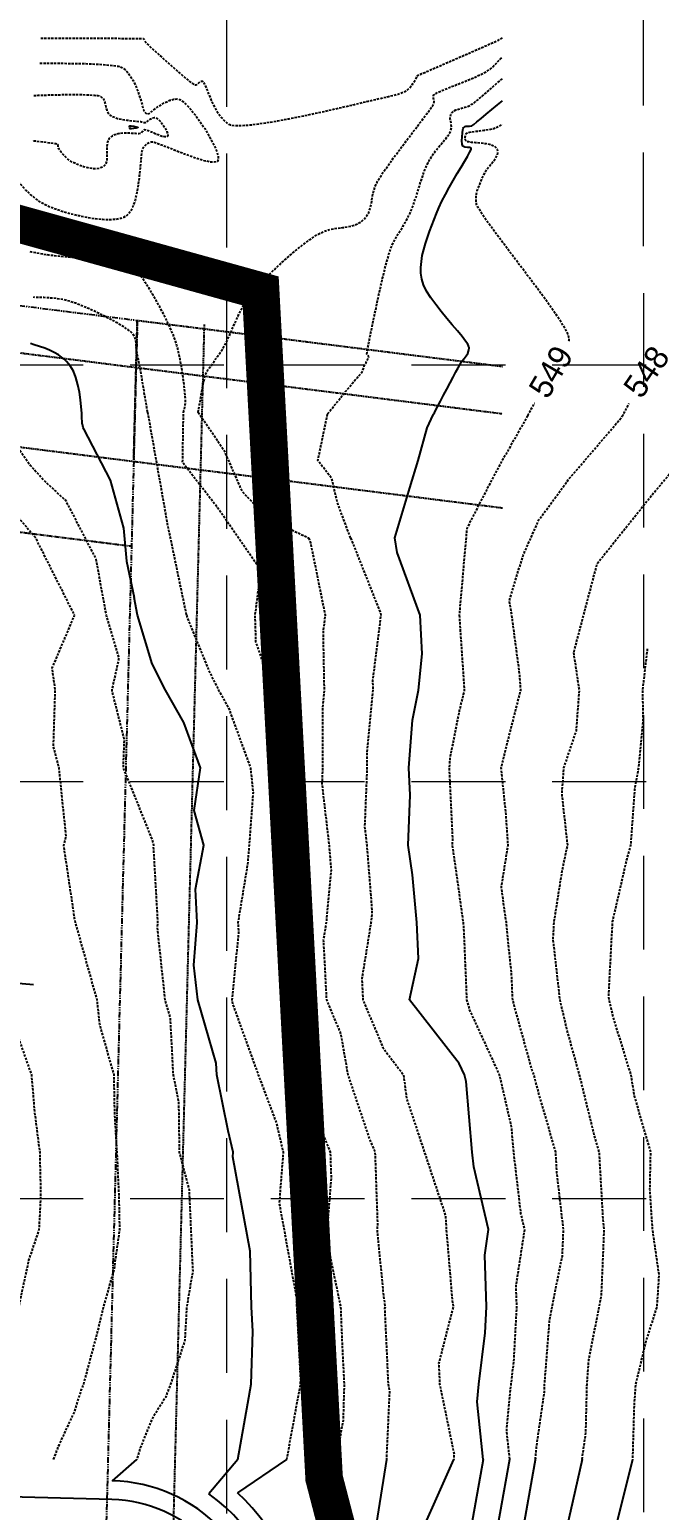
# Model space of a CAD drawing. Header units: inches. Extents: x 8135 to 11700, y -938 to 4760.
# Drawn here: x 11387.3 to 11521.6, y 3800.5 to 4116.3 of the extents above; entities that cross this region are included whole.
import ezdxf

# ---------------------------------------------------------------- set-up
doc = ezdxf.new("R2010")
doc.units = ezdxf.units.IN
doc.header["$MEASUREMENT"] = 0
for name, pattern in [('DASHED', [0.75, 0.5, -0.25]), ('HIDDEN', [0.375, 0.25, -0.125]), ('HIDDEN2', [0.1875, 0.125, -0.0625]), ('PHANTOM', [2.5, 1.25, -0.25, 0.25, -0.25, 0.25, -0.25])]:
    doc.linetypes.add(name, pattern=pattern)
for name, color, linetype in [('EC', 35, 'DASHED'), ('ESMT', 7, 'HIDDEN'), ('ESMT 1994-35828', 7, 'HIDDEN'), ('ESMT 2004-40023', 7, 'HIDDEN'), ('GRID', 254, 'HIDDEN'), ('LIMITS OF DISTURBANCE', 1, 'HIDDEN'), ('PH1-BNDY', 1, 'PHANTOM'), ('PH1-U.E.', 7, 'HIDDEN2'), ('PROP-CONT-H', 6, 'Continuous'), ('PROP-CONT-L', 7, 'Continuous')]:
    doc.layers.add(name, color=color, linetype=linetype)
doc.styles.add('Style-ENGINEERING', font='ENGINEERING.shx')

msp = doc.modelspace()

# ---------------------------------------------------------------- linework, layer by layer
at = {"layer": 'EC', "color": 35, "flags": 128}
for points in [[(11389.7, 4114.51), (11390.33, 4114.51), (11395.34, 4114.49), (11399.86, 4114.48), (11403.79, 4114.46), (11407.03, 4114.45), (11409.47, 4114.43), (11410.8, 4114.41), (11411.38, 4114.4), (11411.57, 4114.39), (11411.6, 4114.39), (11411.64, 4114.36), (11411.71, 4114.28), (11411.77, 4114.16), (11411.82, 4113.96), (11411.94, 4113.7), (11412.22, 4113.43), (11412.88, 4112.82), (11413.84, 4111.93), (11415.03, 4110.86), (11416.35, 4109.67), (11417.72, 4108.45), (11419.07, 4107.27), (11420.3, 4106.21), (11421.34, 4105.35), (11421.97, 4104.86), (11422.31, 4104.63), (11422.45, 4104.55), (11422.5, 4104.54), (11422.58, 4104.53), (11422.74, 4104.55), (11422.96, 4104.64), (11423.23, 4104.83), (11423.55, 4105.1), (11423.8, 4105.28), (11424, 4105.35), (11424.14, 4105.35), (11424.21, 4105.34), (11424.25, 4105.32), (11424.33, 4105.23), (11424.48, 4104.98), (11424.72, 4104.45), (11425.09, 4103.54), (11425.54, 4102.43), (11426.07, 4101.2), (11426.69, 4099.93), (11427.38, 4098.7), (11428.17, 4097.6), (11428.85, 4096.86), (11429.41, 4096.41), (11429.79, 4096.17), (11429.99, 4096.08), (11430.13, 4096.02), (11430.45, 4095.94), (11431.07, 4095.86), (11432.12, 4095.84), (11433.74, 4095.93), (11435.67, 4096.15), (11437.83, 4096.46), (11440.17, 4096.85), (11442.63, 4097.31), (11445.16, 4097.81), (11447.68, 4098.34), (11450.14, 4098.88), (11452.48, 4099.41), (11454.65, 4099.91), (11456.58, 4100.36), (11458.21, 4100.75), (11459.48, 4101.05), (11460.34, 4101.25), (11461.58, 4101.53), (11462.76, 4101.8), (11463.88, 4102.06), (11464.9, 4102.31), (11465.82, 4102.57), (11466.63, 4102.84), (11467.3, 4103.12), (11467.83, 4103.42), (11468.39, 4103.91), (11468.88, 4104.51), (11469.28, 4105.11), (11469.59, 4105.66), (11469.79, 4106.05), (11469.86, 4106.22), (11469.86, 4106.34), (11469.87, 4106.44), (11470.17, 4106.58), (11470.97, 4106.93), (11472.21, 4107.47), (11473.77, 4108.15), (11475.57, 4108.93), (11477.53, 4109.78), (11479.54, 4110.66), (11481.52, 4111.52), (11483.38, 4112.34), (11485.02, 4113.06), (11486.36, 4113.66), (11487.3, 4114.09), (11487.76, 4114.31), (11488.15, 4114.59)], [(11389.51, 4109.13), (11390.79, 4109.14), (11393.84, 4109.14), (11396.69, 4109.1), (11399.3, 4109.05), (11401.62, 4108.95), (11403.6, 4108.83), (11405.19, 4108.66), (11406.17, 4108.5), (11406.7, 4108.36), (11406.96, 4108.26), (11407.06, 4108.21), (11407.24, 4108.08), (11407.6, 4107.81), (11408.1, 4107.32), (11408.71, 4106.54), (11409.38, 4105.43), (11409.96, 4104.23), (11410.44, 4103), (11410.84, 4101.83), (11411.17, 4100.76), (11411.41, 4099.89), (11411.59, 4099.27), (11411.7, 4098.98), (11411.88, 4098.73), (11412.05, 4098.53), (11412.23, 4098.38), (11412.47, 4098.31), (11412.78, 4098.45), (11413.35, 4098.87), (11414.15, 4099.46), (11415.1, 4100.12), (11416.14, 4100.74), (11417.21, 4101.24), (11418.06, 4101.48), (11418.66, 4101.53), (11419.03, 4101.49), (11419.21, 4101.44), (11419.34, 4101.4), (11419.6, 4101.26), (11420.05, 4100.95), (11420.73, 4100.33), (11421.67, 4099.31), (11422.66, 4098.07), (11423.68, 4096.68), (11424.66, 4095.19), (11425.57, 4093.69), (11426.36, 4092.24), (11426.99, 4090.91), (11427.41, 4089.76), (11427.56, 4089.02), (11427.55, 4088.59), (11427.49, 4088.37), (11427.43, 4088.28), (11427.36, 4088.2), (11427.15, 4088.09), (11426.69, 4088.01), (11425.85, 4088.07), (11424.5, 4088.36), (11422.91, 4088.84), (11421.18, 4089.44), (11419.41, 4090.11), (11417.7, 4090.79), (11416.14, 4091.4), (11414.82, 4091.91), (11413.86, 4092.23), (11413.34, 4092.32), (11412.82, 4092.18), (11412.4, 4091.97), (11412.04, 4091.68), (11411.71, 4091.31), (11411.38, 4090.84), (11411.24, 4090.36), (11411.12, 4089.46), (11411.01, 4088.21), (11410.87, 4086.71), (11410.71, 4085.04), (11410.48, 4083.3), (11410.18, 4081.57), (11409.8, 4079.94), (11409.3, 4078.5), (11408.81, 4077.55), (11408.38, 4076.97), (11408.06, 4076.67), (11407.89, 4076.54), (11407.73, 4076.44), (11407.37, 4076.26), (11406.75, 4076.04), (11405.79, 4075.85), (11404.42, 4075.75), (11402.89, 4075.79), (11401.26, 4075.95), (11399.56, 4076.22), (11397.86, 4076.57), (11396.18, 4076.98), (11394.59, 4077.43), (11393.13, 4077.92), (11391.84, 4078.4), (11390.77, 4078.88), (11389.65, 4079.51), (11388.56, 4080.29), (11387.52, 4081.17), (11386.55, 4082.1), (11385.65, 4083.05), (11384.85, 4083.97), (11384.16, 4084.82), (11384, 4085.03)], [(11423.26, 4034.65), (11423.28, 4034.77), (11423.33, 4035.06), (11423.42, 4035.54), (11423.55, 4036.29), (11423.74, 4037.34), (11423.93, 4038.45), (11424.13, 4039.57), (11424.34, 4040.63), (11424.53, 4041.57), (11424.71, 4042.33), (11424.87, 4042.83), (11425.13, 4043.39), (11425.4, 4043.81), (11425.67, 4044.17), (11425.99, 4044.57), (11426.35, 4045.08), (11426.65, 4045.52), (11426.98, 4046), (11427.33, 4046.51), (11427.72, 4047.08), (11428.13, 4047.7), (11428.57, 4048.39), (11429.02, 4049.15), (11429.37, 4049.81), (11429.76, 4050.65), (11430.19, 4051.65), (11430.66, 4052.75), (11431.19, 4053.95), (11431.76, 4055.19), (11432.39, 4056.46), (11433.08, 4057.71), (11433.83, 4058.93), (11434.64, 4060.06), (11435.38, 4060.95), (11436.26, 4061.94), (11437.28, 4063.01), (11438.4, 4064.12), (11439.59, 4065.26), (11440.83, 4066.41), (11442.11, 4067.55), (11443.38, 4068.64), (11444.63, 4069.67), (11445.83, 4070.61), (11446.96, 4071.45), (11447.98, 4072.16), (11448.88, 4072.72), (11449.96, 4073.23), (11451.03, 4073.59), (11452.09, 4073.83), (11453.12, 4073.99), (11454.12, 4074.11), (11455.09, 4074.25), (11456.02, 4074.44), (11456.9, 4074.72), (11457.73, 4075.15), (11458.5, 4075.75), (11459.19, 4076.54), (11459.66, 4077.33), (11459.96, 4078.15), (11460.15, 4078.98), (11460.28, 4079.85), (11460.42, 4080.76), (11460.62, 4081.72), (11460.93, 4082.73), (11461.41, 4083.8), (11461.96, 4084.72), (11462.75, 4085.92), (11463.74, 4087.32), (11464.87, 4088.88), (11466.1, 4090.54), (11467.37, 4092.24), (11468.65, 4093.92), (11469.87, 4095.53), (11471, 4097.01), (11471.97, 4098.3), (11472.75, 4099.34), (11473.27, 4100.09), (11473.5, 4100.47), (11473.58, 4100.92), (11473.53, 4101.34), (11473.45, 4101.72), (11473.43, 4102.02), (11473.47, 4102.24), (11473.54, 4102.38), (11473.58, 4102.46), (11473.62, 4102.5), (11473.74, 4102.59), (11474.05, 4102.77), (11474.67, 4103.06), (11475.71, 4103.51), (11476.97, 4104.02), (11478.38, 4104.58), (11479.85, 4105.17), (11481.3, 4105.76), (11482.64, 4106.33), (11483.8, 4106.87), (11484.7, 4107.35), (11485.52, 4107.9), (11486.17, 4108.46), (11486.72, 4109.01), (11487.21, 4109.55), (11487.71, 4110.06), (11488.15, 4110.43)], [(11450.86, 4034.38), (11450.96, 4034.49), (11451.17, 4034.75), (11451.54, 4035.21), (11452.12, 4035.93), (11452.95, 4036.95), (11453.83, 4038.04), (11454.71, 4039.12), (11455.53, 4040.13), (11456.24, 4041), (11456.77, 4041.65), (11457.06, 4042.01), (11457.4, 4042.38), (11457.7, 4042.68), (11457.96, 4042.96), (11458.19, 4043.29), (11458.38, 4043.66), (11458.51, 4044.01), (11458.6, 4044.31), (11458.67, 4044.53), (11458.75, 4044.71), (11458.82, 4044.86), (11458.9, 4045.04), (11459.05, 4045.34), (11459.28, 4045.77), (11459.49, 4046.17), (11459.6, 4046.36), (11459.65, 4046.44), (11459.68, 4046.52), (11459.58, 4046.63), (11459.38, 4046.86), (11459.24, 4047.16), (11459.28, 4047.48), (11459.42, 4048.28), (11459.65, 4049.48), (11459.95, 4051.02), (11460.32, 4052.81), (11460.73, 4054.8), (11461.18, 4056.91), (11461.64, 4059.08), (11462.12, 4061.22), (11462.6, 4063.28), (11463.05, 4065.18), (11463.48, 4066.85), (11463.87, 4068.22), (11464.19, 4069.23), (11464.65, 4070.36), (11465.1, 4071.32), (11465.55, 4072.14), (11466, 4072.89), (11466.46, 4073.6), (11466.93, 4074.34), (11467.42, 4075.15), (11467.92, 4076.09), (11468.45, 4077.2), (11468.91, 4078.32), (11469.33, 4079.45), (11469.71, 4080.61), (11470.08, 4081.76), (11470.43, 4082.91), (11470.78, 4084.05), (11471.15, 4085.15), (11471.54, 4086.23), (11471.96, 4087.25), (11472.43, 4088.22), (11473.01, 4089.21), (11473.63, 4090.12), (11474.27, 4090.95), (11474.9, 4091.71), (11475.51, 4092.41), (11476.05, 4093.05), (11476.53, 4093.65), (11476.9, 4094.2), (11477.14, 4094.72), (11477.28, 4095.44), (11477.24, 4096.1), (11477.12, 4096.72), (11477.02, 4097.31), (11477.03, 4097.78), (11477.11, 4098.12), (11477.22, 4098.35), (11477.3, 4098.47), (11477.37, 4098.57), (11477.52, 4098.74), (11477.79, 4098.95), (11478.19, 4099.17), (11478.78, 4099.38), (11479.43, 4099.55), (11480.14, 4099.74), (11480.88, 4100), (11481.64, 4100.38), (11482.26, 4100.81), (11483.01, 4101.42), (11483.87, 4102.16), (11484.8, 4102.98), (11485.78, 4103.85), (11486.76, 4104.7), (11487.73, 4105.5), (11488.15, 4105.82)], [(11388.19, 4102.27), (11389.13, 4102.3), (11391.11, 4102.37), (11393.09, 4102.42), (11395.01, 4102.46), (11396.82, 4102.47), (11398.47, 4102.46), (11399.92, 4102.41), (11401.11, 4102.33), (11401.85, 4102.23), (11402.25, 4102.14), (11402.45, 4102.06), (11402.52, 4102.02), (11402.64, 4101.94), (11402.85, 4101.77), (11403.08, 4101.48), (11403.3, 4101.04), (11403.47, 4100.43), (11403.6, 4099.79), (11403.76, 4099.15), (11404.04, 4098.56), (11404.52, 4098.05), (11405.19, 4097.68), (11406.07, 4097.39), (11407.09, 4097.17), (11408.14, 4097), (11409.15, 4096.88), (11410.02, 4096.8), (11410.67, 4096.74), (11411.01, 4096.7), (11411.08, 4096.68), (11411.22, 4096.64), (11411.39, 4096.57), (11411.6, 4096.5), (11411.93, 4096.48), (11412.24, 4096.63), (11412.67, 4096.94), (11413.18, 4097.29), (11413.6, 4097.5), (11413.92, 4097.57), (11414.12, 4097.57), (11414.22, 4097.55), (11414.29, 4097.52), (11414.46, 4097.43), (11414.74, 4097.2), (11415.16, 4096.78), (11415.71, 4096.1), (11416.21, 4095.35), (11416.6, 4094.61), (11416.77, 4094.1), (11416.79, 4093.78), (11416.75, 4093.62), (11416.72, 4093.55), (11416.66, 4093.5), (11416.51, 4093.43), (11416.18, 4093.42), (11415.61, 4093.54), (11414.74, 4093.84), (11413.81, 4094.22), (11412.95, 4094.59), (11412.26, 4094.86), (11411.86, 4094.94), (11411.58, 4094.8), (11411.38, 4094.58), (11411.18, 4094.33), (11410.89, 4094.13), (11410.54, 4094.1), (11409.93, 4094.13), (11409.12, 4094.19), (11408.19, 4094.23), (11407.19, 4094.21), (11406.21, 4094.09), (11405.48, 4093.88), (11404.98, 4093.65), (11404.69, 4093.45), (11404.55, 4093.34), (11404.43, 4093.22), (11404.22, 4092.96), (11403.99, 4092.52), (11403.83, 4091.88), (11403.77, 4091), (11403.8, 4090.09), (11403.82, 4089.19), (11403.76, 4088.37), (11403.59, 4087.78), (11403.37, 4087.41), (11403.16, 4087.2), (11403.03, 4087.11), (11402.9, 4087.02), (11402.62, 4086.88), (11402.16, 4086.73), (11401.5, 4086.63), (11400.62, 4086.66), (11399.72, 4086.81), (11398.82, 4087.06), (11397.97, 4087.36), (11397.19, 4087.68), (11396.53, 4087.99), (11395.78, 4088.45), (11395.11, 4089.01), (11394.53, 4089.6), (11394.07, 4090.16), (11393.74, 4090.62), (11393.55, 4090.91), (11393.44, 4091.27), (11393.41, 4091.59), (11393.26, 4091.87), (11392.88, 4091.94), (11391.86, 4092.08), (11390.29, 4092.29), (11388.24, 4092.54), (11387.86, 4092.59)], [(11502.32, 4049.85), (11502.34, 4050.02), (11502.34, 4050.41), (11502.33, 4050.62), (11502.32, 4050.73), (11502.24, 4051.02), (11502.02, 4051.56), (11501.54, 4052.47), (11500.68, 4053.89), (11499.56, 4055.58), (11498.23, 4057.48), (11496.73, 4059.54), (11495.12, 4061.72), (11493.44, 4063.97), (11491.74, 4066.23), (11490.05, 4068.46), (11488.43, 4070.61), (11486.92, 4072.63), (11485.57, 4074.47), (11484.41, 4076.09), (11483.51, 4077.42), (11482.91, 4078.42), (11482.64, 4079.05), (11482.52, 4079.89), (11482.52, 4080.64), (11482.61, 4081.31), (11482.78, 4081.96), (11483.01, 4082.61), (11483.3, 4083.3), (11483.62, 4084.06), (11483.96, 4084.93), (11484.39, 4085.83), (11484.94, 4086.66), (11485.54, 4087.43), (11486.14, 4088.16), (11486.65, 4088.85), (11487.02, 4089.51), (11487.17, 4090.02), (11487.18, 4090.4), (11487.12, 4090.65), (11487.07, 4090.77), (11487.01, 4090.89), (11486.83, 4091.11), (11486.45, 4091.39), (11485.78, 4091.68), (11484.74, 4091.93), (11483.61, 4092.09), (11482.49, 4092.19), (11481.51, 4092.27), (11480.9, 4092.35), (11480.59, 4092.42), (11480.46, 4092.48), (11480.42, 4092.51), (11480.37, 4092.59), (11480.29, 4092.75), (11480.21, 4093.01), (11480.18, 4093.38), (11480.27, 4093.83), (11480.5, 4094.23), (11480.82, 4094.38), (11481.42, 4094.5), (11482.25, 4094.61), (11483.22, 4094.72), (11484.27, 4094.86), (11485.32, 4095.03), (11486.29, 4095.25), (11487.12, 4095.55), (11487.93, 4095.99), (11488.15, 4096.15)], [(11420.13, 4034.68), (11420.15, 4034.74), (11420.18, 4034.86), (11420.23, 4035.07), (11420.32, 4035.38), (11420.43, 4035.81), (11420.52, 4036.31), (11420.57, 4036.87), (11420.55, 4037.29), (11420.5, 4038.02), (11420.42, 4038.99), (11420.3, 4040.17), (11420.14, 4041.51), (11419.94, 4042.96), (11419.7, 4044.48), (11419.41, 4046.01), (11419.09, 4047.52), (11418.72, 4048.96), (11418.3, 4050.28), (11417.84, 4051.5), (11417.26, 4052.83), (11416.59, 4054.24), (11415.86, 4055.69), (11415.08, 4057.16), (11414.29, 4058.59), (11413.49, 4059.96), (11412.72, 4061.23), (11411.99, 4062.37), (11411.33, 4063.33), (11410.76, 4064.09), (11410.31, 4064.6), (11409.68, 4065.17), (11409.11, 4065.6), (11408.55, 4065.94), (11407.97, 4066.21), (11407.34, 4066.44), (11406.62, 4066.67), (11405.79, 4066.93), (11405.1, 4067.07), (11404.05, 4067.19), (11402.69, 4067.3), (11401.1, 4067.41), (11399.31, 4067.52), (11397.39, 4067.64), (11395.39, 4067.8), (11393.38, 4067.98), (11391.4, 4068.22), (11389.52, 4068.5), (11387.78, 4068.85), (11387.35, 4068.96)], [(11412.46, 4034.75), (11412.44, 4034.9), (11412.38, 4035.22), (11412.29, 4035.77), (11412.15, 4036.64), (11411.94, 4037.86), (11411.73, 4039.16), (11411.51, 4040.48), (11411.3, 4041.73), (11411.11, 4042.85), (11410.95, 4043.76), (11410.84, 4044.39), (11410.72, 4045), (11410.62, 4045.5), (11410.52, 4045.94), (11410.42, 4046.38), (11410.32, 4046.88), (11410.19, 4047.49), (11410.09, 4048.17), (11410.06, 4048.83), (11410.03, 4049.48), (11409.95, 4050.13), (11409.74, 4050.77), (11409.37, 4051.41), (11408.99, 4051.78), (11408.37, 4052.26), (11407.53, 4052.82), (11406.51, 4053.44), (11405.34, 4054.11), (11404.06, 4054.8), (11402.7, 4055.49), (11401.29, 4056.18), (11399.87, 4056.83), (11398.46, 4057.42), (11397.1, 4057.95), (11395.82, 4058.39), (11394.56, 4058.71), (11393.22, 4058.93), (11391.82, 4059.07), (11390.38, 4059.15), (11388.92, 4059.2), (11388.17, 4059.22)], [(11493.53, 4033.97), (11493.6, 4034.08), (11493.73, 4034.34), (11493.95, 4034.75), (11494.27, 4035.37), (11494.73, 4036.23), (11494.95, 4036.65)], [(11513.67, 4033.77), (11513.74, 4033.89), (11513.87, 4034.14), (11514.08, 4034.53), (11514.37, 4035.1), (11514.78, 4035.86), (11515.15, 4036.57)], [(11412.46, 4034.75), (11416.68, 4010.9), (11420.74, 3991.41)], [(11423.27, 4034.71), (11428.67, 4026.78), (11432.56, 4017.91), (11438.01, 4012.15), (11446.8, 4007.91)], [(11493.53, 4033.97), (11486.91, 4022.33), (11480.54, 4009.95), (11478.92, 3991.41)], [(11533.81, 4033.58), (11519.64, 4016.55), (11508.23, 4002.25), (11503.33, 3983.63)], [(11384.81, 4027.21), (11387.54, 4023.34), (11390.66, 4019.92), (11395.02, 4015.87), (11401.44, 4003.4)], [(11370.91, 4022.52), (11376.95, 4018.36), (11380.38, 4015.87), (11385.05, 4012.14), (11388.61, 4007.91)]]:
    msp.add_lwpolyline(points, dxfattribs=at)
at = {"layer": 'EC', "color": 35, "linetype": 'Continuous', "flags": 128}
for points in [[(11473.39, 4034.16), (11473.46, 4034.29), (11473.62, 4034.58), (11473.89, 4035.1), (11474.31, 4035.9), (11474.93, 4037.06), (11475.6, 4038.33), (11476.3, 4039.65), (11476.99, 4040.96), (11477.64, 4042.2), (11478.22, 4043.3), (11478.7, 4044.2), (11479.04, 4044.85), (11479.5, 4045.59), (11479.96, 4046.19), (11480.39, 4046.73), (11480.73, 4047.26), (11480.92, 4047.73), (11481, 4048.12), (11481.01, 4048.41), (11481.01, 4048.57), (11481, 4048.65), (11480.93, 4048.86), (11480.73, 4049.24), (11480.29, 4049.88), (11479.52, 4050.87), (11478.55, 4052.04), (11477.45, 4053.34), (11476.27, 4054.73), (11475.07, 4056.19), (11473.92, 4057.68), (11472.87, 4059.14), (11471.98, 4060.56), (11471.32, 4061.9), (11470.94, 4063.11), (11470.77, 4064.35), (11470.75, 4065.6), (11470.85, 4066.86), (11471.05, 4068.13), (11471.35, 4069.4), (11471.72, 4070.67), (11472.14, 4071.95), (11472.61, 4073.24), (11473.09, 4074.52), (11473.59, 4075.8), (11474.08, 4077.08), (11474.59, 4078.33), (11475.24, 4079.7), (11476, 4081.16), (11476.81, 4082.66), (11477.66, 4084.16), (11478.51, 4085.61), (11479.31, 4086.97), (11480.04, 4088.21), (11480.66, 4089.26), (11481.13, 4090.11), (11481.37, 4090.59), (11481.47, 4090.84), (11481.49, 4090.94), (11481.49, 4090.97), (11481.45, 4091.03), (11481.33, 4091.12), (11481.09, 4091.18), (11480.67, 4091.18), (11480.13, 4091.21), (11479.72, 4091.43), (11479.58, 4091.87), (11479.51, 4092.6), (11479.52, 4093.46), (11479.59, 4094.32), (11479.69, 4094.91), (11479.78, 4095.25), (11479.86, 4095.41), (11479.9, 4095.47), (11479.96, 4095.53), (11480.09, 4095.62), (11480.32, 4095.69), (11480.66, 4095.7), (11481.13, 4095.69), (11481.64, 4095.82), (11482.03, 4096.08), (11482.71, 4096.62), (11483.63, 4097.38), (11484.7, 4098.29), (11485.87, 4099.27), (11487.06, 4100.26), (11488.15, 4101.13)], [(11398.81, 4031.1), (11398.8, 4031.14), (11398.78, 4031.26), (11398.73, 4031.47), (11398.66, 4031.79), (11398.59, 4032.15), (11398.55, 4032.31), (11398.54, 4032.4), (11398.52, 4032.48), (11398.51, 4032.75), (11398.49, 4033.45), (11398.43, 4034.51), (11398.33, 4035.84), (11398.17, 4037.36), (11397.93, 4038.97), (11397.61, 4040.59), (11397.18, 4042.13), (11396.65, 4043.5), (11395.98, 4044.63), (11395.21, 4045.52), (11394.39, 4046.28), (11393.51, 4046.93), (11392.57, 4047.48), (11391.58, 4047.95), (11390.54, 4048.36), (11389.45, 4048.74), (11388.3, 4049.1), (11387.51, 4049.34)], [(11398.8, 4031.14), (11404.53, 4020.24), (11407.33, 4009.97), (11407.96, 4002.96), (11409.65, 3995.19)]]:
    msp.add_lwpolyline(points, dxfattribs=at)
msp.add_lwpolyline([(11410.27, 4095.5), (11410.28, 4095.49), (11410.31, 4095.49), (11410.37, 4095.48), (11410.41, 4095.46), (11410.35, 4095.4), (11410.26, 4095.34), (11410.04, 4095.29), (11409.57, 4095.19), (11409.08, 4095.13), (11408.78, 4095.16), (11408.67, 4095.36), (11408.64, 4095.62), (11408.72, 4095.82), (11409.01, 4095.82), (11409.53, 4095.7), (11410.03, 4095.57)], close=True, dxfattribs=at)
at = {"layer": 'EC', "color": 35, "flags": 128}
for points, elevation in [([(11436.6, 4000.99), (11427.42, 4014.33), (11419.95, 4023.98), (11420.14, 4034.71)], 553), ([(11455.77, 4007.91), (11453.01, 4015.26), (11451.76, 4020.56), (11448.8, 4024.41), (11450.86, 4034.38)], 551), ([(11489.61, 3994.59), (11492.56, 4004.19), (11495.92, 4011.76), (11502.17, 4020.29), (11513.67, 4033.77)], 548), ([(11392.45, 3811.41), (11393.67, 3814.61), (11396.92, 3821.54), (11398.31, 3826.07), (11398.86, 3827.41), (11401.92, 3838.92), (11403.11, 3843.91), (11405.38, 3851.96), (11406.55, 3860.41), (11406.42, 3867.41), (11405.99, 3876.91), (11405.49, 3884.84), (11405.33, 3893.41), (11402.28, 3904.22), (11401.72, 3909.41), (11397.19, 3925.64), (11397.11, 3925.91), (11396.92, 3926.83), (11394.6, 3942.41), (11395.12, 3944.24), (11393.6, 3958.91), (11392.41, 3963.49), (11392.8, 3975.41), (11392.13, 3980.13), (11396.92, 3991.41), (11388.61, 4007.91)], 557), ([(11446.8, 4007.91), (11447.21, 4006.87), (11450.33, 3991.41), (11449.88, 3987.82), (11450.12, 3975.41), (11449.78, 3971.81), (11449.78, 3958.91), (11449.64, 3955.45), (11451.16, 3942.41), (11451.59, 3937), (11450.56, 3925.91), (11449.95, 3922.13), (11450.61, 3909.41), (11453.64, 3902.17), (11455.18, 3893.41), (11459.73, 3879.85), (11460.96, 3876.91), (11461.49, 3861.6), (11461.4, 3860.41), (11462.67, 3847.21), (11463.11, 3843.91), (11463.02, 3843.56), (11463.77, 3827.41), (11464.05, 3826.05), (11463.39, 3811.41)], 552), ([(11455.77, 4007.91), (11462.08, 3992), (11462.2, 3991.41), (11460.45, 3977.56), (11460.5, 3975.41), (11459.26, 3962.32), (11459.26, 3958.91), (11458.75, 3946.33), (11459.21, 3942.41), (11460.32, 3928.27), (11460.1, 3925.91), (11458.16, 3913.93), (11458.39, 3909.41), (11462.67, 3899.18), (11467.02, 3893.41), (11467.71, 3888.3), (11476, 3863.38), (11476.16, 3860.41), (11477.42, 3845.44), (11477.62, 3843.91), (11474.54, 3831.86), (11474.75, 3827.41), (11477.82, 3812.49), (11477.77, 3811.41)], 551), ([(11401.44, 4003.4), (11403.63, 3991.41), (11406.35, 3982.27), (11404.83, 3975.41), (11407.47, 3964.87), (11407.24, 3958.91), (11413.42, 3943.59), (11413.75, 3942.41), (11413.69, 3942.14), (11414.61, 3925.91), (11414.52, 3924.79), (11416.16, 3909.41), (11417.27, 3905.63), (11417.91, 3893.41), (11419.08, 3887.67), (11419.23, 3876.91), (11421.31, 3868.9), (11422.1, 3851.6), (11420.81, 3843.91), (11420.41, 3836.81), (11417.37, 3827.41), (11416.27, 3824.61), (11413.42, 3820.06), (11410.91, 3813.85), (11410.16, 3811.41)], 556), ([(11436.6, 4000.99), (11435.34, 3991.41), (11435.52, 3985.74), (11439.07, 3975.41), (11439.07, 3966.01), (11441.67, 3958.91), (11443.09, 3945.5), (11442.86, 3942.41), (11441.83, 3930.26), (11441.11, 3925.91), (11441.87, 3913.71), (11441.44, 3909.41), (11443.91, 3895.6), (11444.71, 3893.41), (11446.17, 3889.51), (11451.42, 3876.91), (11451.61, 3871.48), (11450.75, 3860.41), (11451.24, 3855.34), (11453.63, 3843.91), (11453.94, 3836.15), (11454.38, 3827.41), (11454.16, 3819.67), (11452.63, 3811.41)], 553), ([(11374.91, 3994.76), (11375.85, 3991.41), (11378.61, 3977.41), (11378.49, 3975.41), (11380.67, 3972.11), (11384.1, 3958.91), (11384.5, 3955.03), (11380.95, 3942.41), (11381, 3942.08), (11381.6, 3925.91), (11381.88, 3924.69), (11382.06, 3909.41), (11382.82, 3907.3), (11387.7, 3893.41), (11388.36, 3885.61), (11389.47, 3876.91), (11389.68, 3867.77), (11389.31, 3860.41), (11387.11, 3853.87), (11384.97, 3843.91), (11384.01, 3840.52), (11380.67, 3835.84), (11377.65, 3830.43), (11375.02, 3827.41), (11372.08, 3819.74), (11367.58, 3811.41)], 558), ([(11495.2, 3811.41), (11495.18, 3811.65), (11495.42, 3814.19), (11497.1, 3825.76), (11497.14, 3827.41), (11498.19, 3841.1), (11498.73, 3843.91), (11500.92, 3854.83), (11501.16, 3860.41), (11499.76, 3872.51), (11499.51, 3876.91), (11495.42, 3891.15), (11494.9, 3893.41), (11494.49, 3894.32), (11490.32, 3909.41), (11490.1, 3914.74), (11488.97, 3925.91), (11487.92, 3933.41), (11489.35, 3942.41), (11488.9, 3948.93), (11487.89, 3958.91), (11489.38, 3964.95), (11492.05, 3975.41), (11491.81, 3978.91), (11490.15, 3991.41), (11489.61, 3994.59)], 548), ([(11420.74, 3991.41), (11425.61, 3979.41), (11427.63, 3975.41), (11429.67, 3971.83), (11434.4, 3958.91), (11434.96, 3953.63), (11434.13, 3942.41), (11433.78, 3938.31), (11431.74, 3925.91), (11431.87, 3923.71), (11430.44, 3909.41), (11430.61, 3908.51), (11436.07, 3893.41), (11439.93, 3883.15), (11441.38, 3876.91), (11440.54, 3866.04), (11444.2, 3845.89), (11444.26, 3843.91), (11445.06, 3828.52), (11445.03, 3827.41), (11442.71, 3814.77), (11442.13, 3811.41)], 554), ([(11478.92, 3991.41), (11480.01, 3975.41), (11479.79, 3974.55), (11478.92, 3971.04), (11476.93, 3960.93), (11476.77, 3958.91), (11477.48, 3943.88), (11477.42, 3942.41), (11478.92, 3931.85), (11479.75, 3925.91), (11479.85, 3924.99), (11480.5, 3909.41), (11481.07, 3907.33), (11487.47, 3893.41), (11490.02, 3882.31), (11490.48, 3876.91), (11492.02, 3863.81), (11492.83, 3860.41), (11490.98, 3848.35), (11491.14, 3843.91), (11490.51, 3832.32), (11489.92, 3827.41), (11488.97, 3817.67), (11489.63, 3811.41)], 549), ([(11505.11, 3811.41), (11505.93, 3817.06), (11506.17, 3827.41), (11506.56, 3832.6), (11508.77, 3843.91), (11509.26, 3846.36), (11509.85, 3860.41), (11509.61, 3862.51), (11508.8, 3876.91), (11507.61, 3881.04), (11504.58, 3893.41), (11501.92, 3903.01), (11500.42, 3909.41), (11498.96, 3922.32), (11499.15, 3925.91), (11500.88, 3936.87), (11502.05, 3942.41), (11500.84, 3953.41), (11501.26, 3958.91), (11503.9, 3966.8), (11504.56, 3975.41), (11503.33, 3983.63)], 547), ([(11519.02, 3984.29), (11517.99, 3975.41), (11518.1, 3968.99), (11517.12, 3958.91), (11516.31, 3954.27), (11515.47, 3942.41), (11514.63, 3939.45), (11511.67, 3926.52), (11511.57, 3926.02), (11511.55, 3925.91), (11510.73, 3910.37), (11510.84, 3909.41), (11511.67, 3905.85), (11515.49, 3893.41), (11516.25, 3888.84), (11519.69, 3876.91), (11519.53, 3869.06), (11520.08, 3860.41), (11521.48, 3850.61), (11521.05, 3843.91), (11518.77, 3836.81), (11516.51, 3827.41), (11516.21, 3823.02), (11515.86, 3811.41)], 546)]:
    msp.add_lwpolyline(points, dxfattribs=dict(at, elevation=elevation))
at = {"layer": 'EC', "color": 35, "linetype": 'Continuous', "flags": 128}
for points, elevation in [([(11484.05, 3811.41), (11482.77, 3823.68), (11483.13, 3827.41), (11484.44, 3838.39), (11484.74, 3843.91), (11484.36, 3854.98), (11485.19, 3860.41), (11482.02, 3873.81), (11481.66, 3876.91), (11480.37, 3891.96), (11480.04, 3893.41), (11478.92, 3895.83), (11468.34, 3909.41), (11470.23, 3918.24), (11469.91, 3925.91), (11468.93, 3936.06), (11468.03, 3942.41), (11468.45, 3953.04), (11468.18, 3958.91), (11468.97, 3969.02), (11470.23, 3975.41), (11471.02, 3983.2), (11470.63, 3991.41), (11465.71, 4004.82), (11465.2, 4007.91), (11468.4, 4018.6), (11470.19, 4024.41), (11472.06, 4031.38), (11473.39, 4034.16)], 550), ([(11431.75, 3811.41), (11433.84, 3823.37), (11434.58, 3827.41), (11434.94, 3838.65), (11434.66, 3843.91), (11434.32, 3855.77), (11430.66, 3875.92), (11430.74, 3876.91), (11429.67, 3881.49), (11427.25, 3893.41), (11427.11, 3895.93), (11423.16, 3909.41), (11422.37, 3916.82), (11423.07, 3925.91), (11422.67, 3933.02), (11424.44, 3942.41), (11422.44, 3949.76), (11423.75, 3958.91), (11420.2, 3968.54), (11416.27, 3975.41), (11413.42, 3981.04), (11410.34, 3991.41), (11409.65, 3995.19)], 555), ([(11495.18, 3811.65), (11490.22, 3783.61)], 548), ([(11452.63, 3811.41), (11450.61, 3790.48)], 553), ([(11463.39, 3811.41), (11458.82, 3782.27)], 552), ([(11468.01, 3789.49), (11477.77, 3811.41)], 551), ([(11484.05, 3811.41), (11480.77, 3793.07)], 550), ([(11489.63, 3811.41), (11485.5, 3788.34)], 549), ([(11505.11, 3811.41), (11500.27, 3789.99)], 547), ([(11515.86, 3811.41), (11508.47, 3781.66)], 546)]:
    msp.add_lwpolyline(points, dxfattribs=dict(at, elevation=elevation))
at = {"layer": 'ESMT'}
msp.add_lwpolyline([(11488.15, 4014.25), (11409.51, 4024.17), (11410.29, 4054.31), (11488.15, 4044.49)], dxfattribs=at)
at = {"layer": 'ESMT 1994-35828'}
for points in [[(10557.18, 4086.32), (10557.36, 4076.28), (10802.85, 4069.95), (11309.91, 4056.89), (11488.15, 4034.41)], [(11424.54, 4053.39), (11416.38, 3736.71), (11502.25, 3734.5), (11501.87, 3719.51), (11401, 3722.11), (11402.89, 3795.35)]]:
    msp.add_lwpolyline(points, dxfattribs=at)
at = {"layer": 'ESMT 2004-40023'}
msp.add_lwpolyline([(11409.51, 4024.17), (11308.4, 4036.92), (10649.01, 4053.91), (10649.71, 4083.9)], dxfattribs=at)
at = {"layer": 'GRID', "color": 252, "linetype": 'HIDDEN', "lineweight": 0, "ltscale": 80}
for p, q in [((11429.76, -490.13), (11429.3, 4669.09)), ((11518.71, -489.88), (11518.19, 4669.09)), ((8228.76, 4044.84), (11606.69, 4044.84)), ((8228.76, 3955.95), (11606.69, 3955.95)), ((8228.76, 3867.06), (11606.69, 3867.06))]:
    msp.add_line(p, q, dxfattribs=at)
at = {"layer": 'LIMITS OF DISTURBANCE', "color": 1, "ltscale": 150, "const_width": 8}
msp.add_lwpolyline([(11207.74, 3010.87), (11204.78, 3193.78), (11193.89, 3198.11), (10907.07, 3205.04), (10913.99, 3638.08), (11420.37, 3621.27), (11469.9, 3654.11), (11475.83, 3708.49), (11450.12, 3807.36), (11436.59, 4060.58), (11356.16, 4082.91), (10372.03, 4099.15)], dxfattribs=at)
at = {"layer": 'PH1-BNDY'}
for p, q in [((11310.67, 4066.87), (11410.29, 4054.31)), ((11410.29, 4054.31), (11403.31, 3783.78))]:
    msp.add_line(p, q, dxfattribs=at)
at = {"layer": 'PH1-U.E.'}
msp.add_line((11409.04, 4006.09), (11307.04, 4018.95), dxfattribs=at)
at = {"layer": 'PROP-CONT-H', "color": 40, "ltscale": 100, "elevation": 555}
msp.add_lwpolyline([(11431.75, 3811.41), (11425.56, 3804.02)], dxfattribs=at)
at = {"layer": 'PROP-CONT-H', "color": 40, "ltscale": 100}
msp.add_lwpolyline([(11325.12, 3658.77), (11401.18, 3656.88, 0.413964), (11439.09, 3692.91), (11441.15, 3772.89, 0.249987), (11425.56, 3804.02)], format="xyb", dxfattribs=at)
at = {"layer": 'PROP-CONT-L', "color": 40, "ltscale": 100}
msp.add_lwpolyline([(11388.18, 3912.6), (10670.06, 3975.62), (10562.78, 3868.33)], dxfattribs=at)
for points in [[(11315.71, 3663.01), (11401.28, 3660.88, 0.413964), (11435.09, 3693.02), (11437.15, 3772.99, 0.414464), (11404.99, 3806.83), (11410.16, 3811.41)], [(11307.98, 3667.2), (11401.38, 3664.88, 0.413964), (11431.1, 3693.12), (11433.16, 3773.09, 0.414464), (11404.89, 3802.83), (11380.18, 3803.45)], [(11359.87, 3653.91), (11401.08, 3652.88, 0.413964), (11443.09, 3692.81), (11445.15, 3772.78, 0.218657), (11431.67, 3804.24)]]:
    msp.add_lwpolyline(points, format="xyb", dxfattribs=at)
at = {"layer": 'PROP-CONT-L', "color": 40, "ltscale": 100, "elevation": 554}
msp.add_lwpolyline([(11442.13, 3811.41), (11431.67, 3804.24)], dxfattribs=at)

# ---------------------------------------------------------------- texts
at = {"layer": 'EC', "color": 35, "char_height": 5, "attachment_point": 5, "line_spacing_factor": 0.9, "style": 'Style-ENGINEERING'}
for s, insert, rotation in [('549', (11498.49, 4043.34), 59.5039), ('549', (11498.49, 4043.34), 59.5039), ('548', (11518.86, 4043.34), 55.6939)]:
    msp.add_mtext(s, dxfattribs=dict(at, insert=insert, rotation=rotation))

doc.saveas('drawing.dxf')
